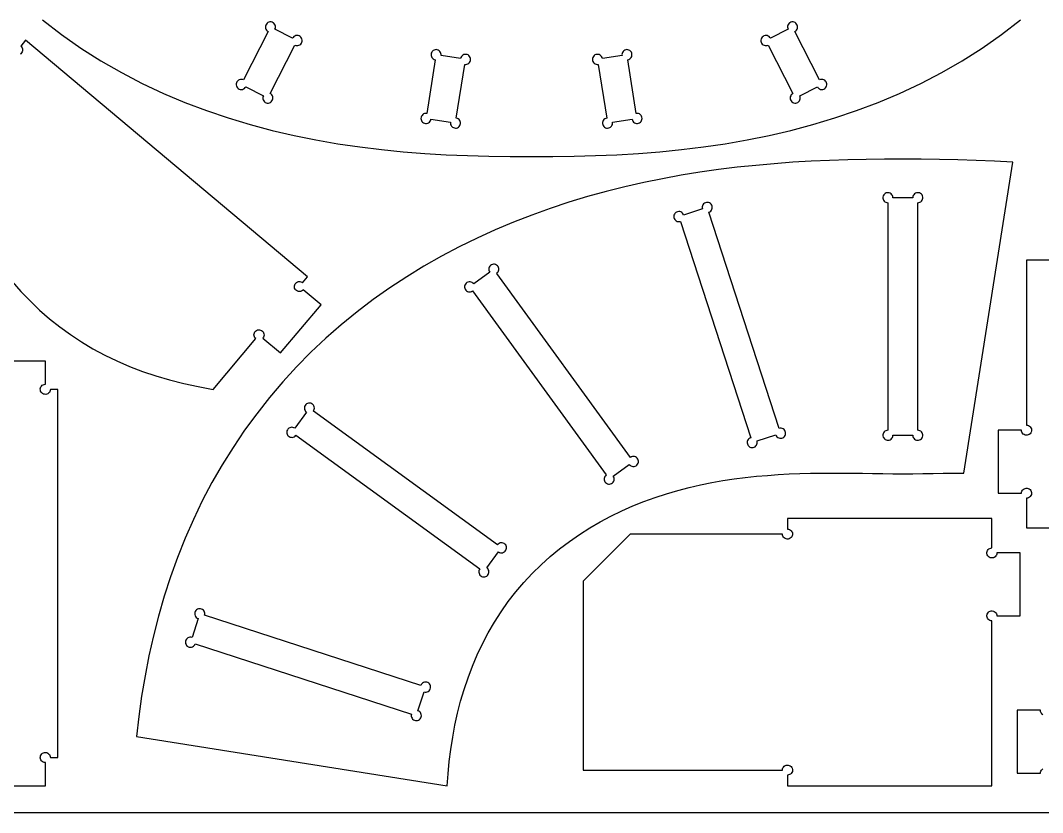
# Model space of a CAD drawing. Extents: x 0 to 2440, y -1470 to 1220.
# Drawn here: x 1023 to 1673, y 0 to 503 of the extents above; entities that cross this region are included whole.
import ezdxf

# ---------------------------------------------------------------- set-up
doc = ezdxf.new("R2010")
doc.units = 0
doc.layers.add('CUT', color=1, linetype='Continuous')
doc.layers.add('REFERENCE-SHEET', color=8, linetype='Continuous')

msp = doc.modelspace()

# ---------------------------------------------------------------- linework, layer by layer
at = {"layer": 'CUT'}
for points in [[(1037.19, 503.86), (1049.21, 494.58), (1061.6, 485.9), (1074.33, 477.82), (1087.35, 470.33), (1100.62, 463.43), (1114.09, 457.12), (1127.72, 451.36), (1141.48, 446.15), (1155.33, 441.47), (1169.24, 437.29), (1183.19, 433.58), (1197.15, 430.33), (1211.1, 427.51), (1225.02, 425.09), (1238.91, 423.05), (1252.75, 421.36), (1266.53, 419.99), (1280.26, 418.92), (1293.94, 418.12), (1307.56, 417.56), (1321.14, 417.21), (1334.68, 417.04), (1348.2, 417), (1361.72, 417.04), (1375.26, 417.21), (1388.84, 417.56), (1402.46, 418.12), (1416.14, 418.92), (1429.87, 419.99), (1443.65, 421.36), (1457.49, 423.05), (1471.38, 425.09), (1485.3, 427.51), (1499.25, 430.33), (1513.21, 433.58), (1527.16, 437.29), (1541.07, 441.47), (1554.92, 446.15), (1568.68, 451.36), (1582.31, 457.12), (1595.78, 463.43), (1609.05, 470.33), (1622.07, 477.82), (1634.8, 485.9), (1647.19, 494.58), (1659.21, 503.86)], [(1017.91, 337.64), (1023.47, 331.26), (1029.27, 325.18), (1035.32, 319.38), (1041.61, 313.88), (1048.15, 308.67), (1054.93, 303.76), (1061.96, 299.13), (1069.24, 294.8), (1076.76, 290.76), (1084.53, 287.02), (1092.54, 283.57), (1100.8, 280.41), (1109.3, 277.54), (1118.05, 274.97), (1127.05, 272.68), (1136.29, 270.7), (1145.77, 269), (1172.81, 301.23), (1172.34, 301.72), (1171.98, 302.3), (1171.75, 302.95), (1171.67, 303.63), (1171.73, 304.31), (1171.94, 304.96), (1172.28, 305.55), (1172.74, 306.06), (1173.29, 306.46), (1173.92, 306.73), (1174.59, 306.87), (1175.28, 306.85), (1175.94, 306.69), (1176.56, 306.4), (1177.1, 305.98), (1177.53, 305.45), (1177.85, 304.84), (1178.03, 304.18), (1178.07, 303.5), (1177.95, 302.82), (1177.7, 302.19), (1177.32, 301.62), (1188.66, 292.11), (1214.37, 322.75), (1203.03, 332.26), (1202.54, 331.79), (1201.96, 331.43), (1201.31, 331.2), (1200.63, 331.12), (1199.95, 331.18), (1199.3, 331.39), (1198.71, 331.73), (1198.2, 332.19), (1197.8, 332.74), (1197.53, 333.37), (1197.39, 334.04), (1197.41, 334.72), (1197.57, 335.39), (1197.86, 336.01), (1198.28, 336.55), (1198.81, 336.98), (1199.42, 337.3), (1200.08, 337.48), (1200.76, 337.51), (1201.43, 337.4), (1202.07, 337.15), (1202.64, 336.77), (1205.72, 340.45), (1026.47, 490.86), (1023.38, 487.18), (1023.86, 486.69), (1024.22, 486.11), (1024.44, 485.46), (1024.53, 484.78), (1024.46, 484.1), (1024.26, 483.45), (1023.92, 482.85), (1023.46, 482.35), (1022.91, 481.95)], [(1793, 351), (1663, 351), (1663, 246.2), (1663.68, 246.13), (1664.33, 245.91), (1664.92, 245.56), (1665.42, 245.1), (1665.81, 244.53), (1666.07, 243.9), (1666.19, 243.23), (1666.17, 242.54), (1666, 241.88), (1665.69, 241.27), (1665.26, 240.74), (1664.73, 240.31), (1664.12, 240), (1663.46, 239.83), (1662.77, 239.81), (1662.1, 239.93), (1661.47, 240.19), (1660.9, 240.58), (1660.44, 241.08), (1660.09, 241.67), (1659.87, 242.32), (1659.8, 243), (1645, 243), (1645, 203), (1659.8, 203), (1659.87, 203.68), (1660.09, 204.33), (1660.44, 204.92), (1660.9, 205.42), (1661.47, 205.81), (1662.1, 206.07), (1662.77, 206.19), (1663.46, 206.17), (1664.12, 206), (1664.73, 205.69), (1665.26, 205.26), (1665.69, 204.73), (1666, 204.12), (1666.17, 203.46), (1666.19, 202.77), (1666.07, 202.1), (1665.81, 201.47), (1665.42, 200.9), (1664.92, 200.44), (1664.33, 200.09), (1663.68, 199.87), (1663, 199.8), (1663, 181), (1793, 181)], [(999, 17), (1039, 17), (1039, 31.8), (1038.32, 31.87), (1037.67, 32.09), (1037.08, 32.44), (1036.58, 32.9), (1036.19, 33.47), (1035.93, 34.1), (1035.81, 34.77), (1035.83, 35.46), (1036, 36.12), (1036.31, 36.73), (1036.74, 37.26), (1037.27, 37.69), (1037.88, 38), (1038.54, 38.17), (1039.23, 38.19), (1039.9, 38.07), (1040.53, 37.81), (1041.1, 37.42), (1041.56, 36.92), (1041.91, 36.33), (1042.13, 35.68), (1042.2, 35), (1047, 35), (1047, 269), (1042.2, 269), (1042.13, 268.32), (1041.91, 267.67), (1041.56, 267.08), (1041.1, 266.58), (1040.53, 266.19), (1039.9, 265.93), (1039.23, 265.81), (1038.54, 265.83), (1037.88, 266), (1037.27, 266.31), (1036.74, 266.74), (1036.31, 267.27), (1036, 267.88), (1035.83, 268.54), (1035.81, 269.23), (1035.93, 269.9), (1036.19, 270.53), (1036.58, 271.1), (1037.08, 271.56), (1037.67, 271.91), (1038.32, 272.13), (1039, 272.2), (1039, 287), (999, 287)], [(1673.47, 62.19), (1672.9, 62.58), (1672.44, 63.08), (1672.09, 63.67), (1671.87, 64.32), (1671.8, 65), (1657, 65), (1657, 25), (1671.8, 25), (1671.87, 25.68), (1672.09, 26.33), (1672.44, 26.92), (1672.9, 27.42), (1673.47, 27.81)]]:
    msp.add_lwpolyline(points, dxfattribs=at)
for points in [[(1185.04, 497.86), (1185.29, 498.5), (1185.39, 499.18), (1185.35, 499.86), (1185.16, 500.52), (1184.83, 501.12), (1184.39, 501.64), (1183.84, 502.06), (1183.22, 502.35), (1182.56, 502.5), (1181.87, 502.5), (1181.2, 502.36), (1180.58, 502.08), (1180.03, 501.67), (1179.58, 501.16), (1179.24, 500.56), (1179.05, 499.91), (1178.99, 499.23), (1179.09, 498.55), (1179.32, 497.9), (1179.69, 497.33), (1180.17, 496.84), (1180.74, 496.47), (1165.03, 465.64), (1164.39, 465.88), (1163.72, 465.98), (1163.03, 465.94), (1162.37, 465.75), (1161.77, 465.43), (1161.25, 464.98), (1160.84, 464.44), (1160.55, 463.82), (1160.4, 463.15), (1160.39, 462.47), (1160.53, 461.8), (1160.81, 461.17), (1161.22, 460.62), (1161.73, 460.17), (1162.33, 459.84), (1162.99, 459.64), (1163.67, 459.59), (1164.35, 459.68), (1164.99, 459.91), (1165.57, 460.28), (1166.06, 460.76), (1166.43, 461.33), (1177.66, 455.61), (1177.41, 454.97), (1177.31, 454.3), (1177.35, 453.61), (1177.54, 452.96), (1177.87, 452.35), (1178.31, 451.83), (1178.85, 451.42), (1179.48, 451.13), (1180.14, 450.98), (1180.83, 450.98), (1181.5, 451.12), (1182.12, 451.4), (1182.67, 451.8), (1183.12, 452.32), (1183.46, 452.91), (1183.65, 453.57), (1183.71, 454.25), (1183.61, 454.93), (1183.38, 455.57), (1183.01, 456.15), (1182.53, 456.64), (1181.96, 457.01), (1197.67, 487.84), (1198.31, 487.6), (1198.98, 487.49), (1199.67, 487.54), (1200.32, 487.73), (1200.93, 488.05), (1201.45, 488.49), (1201.86, 489.04), (1202.15, 489.66), (1202.3, 490.33), (1202.31, 491.01), (1202.16, 491.68), (1201.88, 492.3), (1201.48, 492.85), (1200.96, 493.31), (1200.37, 493.64), (1199.71, 493.84), (1199.03, 493.89), (1198.35, 493.8), (1197.71, 493.56), (1197.13, 493.2), (1196.64, 492.72), (1196.27, 492.14)], [(1500.13, 492.14), (1499.76, 492.72), (1499.27, 493.2), (1498.69, 493.56), (1498.05, 493.8), (1497.37, 493.89), (1496.69, 493.84), (1496.03, 493.64), (1495.44, 493.31), (1494.92, 492.85), (1494.52, 492.3), (1494.24, 491.68), (1494.09, 491.01), (1494.1, 490.33), (1494.25, 489.66), (1494.54, 489.04), (1494.95, 488.49), (1495.47, 488.05), (1496.08, 487.73), (1496.73, 487.54), (1497.42, 487.49), (1498.09, 487.6), (1498.73, 487.84), (1514.44, 457.01), (1513.87, 456.64), (1513.39, 456.15), (1513.02, 455.57), (1512.79, 454.93), (1512.69, 454.25), (1512.75, 453.57), (1512.94, 452.91), (1513.28, 452.32), (1513.73, 451.8), (1514.28, 451.4), (1514.9, 451.12), (1515.57, 450.98), (1516.26, 450.98), (1516.92, 451.13), (1517.55, 451.42), (1518.09, 451.83), (1518.53, 452.35), (1518.86, 452.96), (1519.05, 453.61), (1519.09, 454.3), (1518.99, 454.97), (1518.74, 455.61), (1529.97, 461.33), (1530.34, 460.76), (1530.83, 460.28), (1531.41, 459.91), (1532.05, 459.68), (1532.73, 459.59), (1533.41, 459.64), (1534.07, 459.84), (1534.67, 460.17), (1535.18, 460.62), (1535.59, 461.17), (1535.87, 461.8), (1536.01, 462.47), (1536, 463.15), (1535.85, 463.82), (1535.56, 464.44), (1535.15, 464.98), (1534.63, 465.43), (1534.03, 465.75), (1533.37, 465.94), (1532.68, 465.98), (1532.01, 465.88), (1531.37, 465.64), (1515.66, 496.47), (1516.23, 496.84), (1516.71, 497.33), (1517.08, 497.9), (1517.31, 498.55), (1517.41, 499.23), (1517.35, 499.91), (1517.16, 500.56), (1516.82, 501.16), (1516.37, 501.67), (1515.82, 502.08), (1515.2, 502.36), (1514.53, 502.5), (1513.84, 502.5), (1513.18, 502.35), (1512.56, 502.06), (1512.01, 501.64), (1511.57, 501.12), (1511.24, 500.52), (1511.05, 499.86), (1511.01, 499.18), (1511.11, 498.5), (1511.36, 497.86)], [(1290.66, 481.2), (1290.7, 481.89), (1290.59, 482.56), (1290.33, 483.2), (1289.95, 483.76), (1289.46, 484.24), (1288.87, 484.59), (1288.23, 484.82), (1287.55, 484.9), (1286.87, 484.84), (1286.22, 484.63), (1285.62, 484.29), (1285.11, 483.83), (1284.72, 483.28), (1284.45, 482.65), (1284.31, 481.98), (1284.33, 481.29), (1284.49, 480.63), (1284.79, 480.01), (1285.21, 479.47), (1285.73, 479.04), (1286.34, 478.72), (1287, 478.54), (1281.59, 444.37), (1280.91, 444.4), (1280.23, 444.29), (1279.6, 444.04), (1279.03, 443.66), (1278.56, 443.16), (1278.2, 442.58), (1277.97, 441.93), (1277.89, 441.25), (1277.95, 440.57), (1278.16, 439.92), (1278.5, 439.33), (1278.96, 438.82), (1279.52, 438.42), (1280.14, 438.15), (1280.82, 438.02), (1281.5, 438.03), (1282.16, 438.19), (1282.78, 438.49), (1283.32, 438.91), (1283.76, 439.44), (1284.07, 440.05), (1284.25, 440.71), (1296.69, 438.74), (1296.66, 438.05), (1296.77, 437.38), (1297.03, 436.74), (1297.41, 436.17), (1297.9, 435.7), (1298.48, 435.34), (1299.13, 435.12), (1299.81, 435.04), (1300.49, 435.1), (1301.14, 435.31), (1301.74, 435.65), (1302.24, 436.11), (1302.64, 436.66), (1302.91, 437.29), (1303.04, 437.96), (1303.03, 438.65), (1302.87, 439.31), (1302.57, 439.93), (1302.15, 440.47), (1301.62, 440.9), (1301.02, 441.22), (1300.36, 441.4), (1305.77, 475.57), (1306.45, 475.54), (1307.13, 475.65), (1307.76, 475.9), (1308.33, 476.28), (1308.8, 476.78), (1309.16, 477.36), (1309.39, 478.01), (1309.47, 478.68), (1309.41, 479.37), (1309.2, 480.02), (1308.86, 480.61), (1308.4, 481.12), (1307.84, 481.52), (1307.21, 481.79), (1306.54, 481.92), (1305.86, 481.9), (1305.19, 481.74), (1304.58, 481.45), (1304.04, 481.03), (1303.6, 480.5), (1303.29, 479.89), (1303.11, 479.23)], [(1393.29, 479.23), (1393.11, 479.89), (1392.8, 480.5), (1392.36, 481.03), (1391.82, 481.45), (1391.21, 481.74), (1390.54, 481.9), (1389.86, 481.92), (1389.19, 481.79), (1388.56, 481.52), (1388, 481.12), (1387.54, 480.61), (1387.2, 480.02), (1386.99, 479.37), (1386.93, 478.68), (1387.01, 478.01), (1387.24, 477.36), (1387.6, 476.78), (1388.07, 476.28), (1388.64, 475.9), (1389.27, 475.65), (1389.95, 475.54), (1390.63, 475.57), (1396.04, 441.4), (1395.38, 441.22), (1394.78, 440.9), (1394.25, 440.47), (1393.83, 439.93), (1393.53, 439.31), (1393.37, 438.65), (1393.36, 437.96), (1393.49, 437.29), (1393.76, 436.66), (1394.16, 436.11), (1394.66, 435.65), (1395.26, 435.31), (1395.91, 435.1), (1396.59, 435.04), (1397.27, 435.12), (1397.92, 435.34), (1398.5, 435.7), (1398.99, 436.17), (1399.37, 436.74), (1399.63, 437.38), (1399.74, 438.05), (1399.71, 438.74), (1412.15, 440.71), (1412.33, 440.05), (1412.64, 439.44), (1413.08, 438.91), (1413.62, 438.49), (1414.24, 438.19), (1414.9, 438.03), (1415.58, 438.02), (1416.26, 438.15), (1416.88, 438.42), (1417.44, 438.82), (1417.9, 439.33), (1418.24, 439.92), (1418.45, 440.57), (1418.51, 441.25), (1418.43, 441.93), (1418.2, 442.58), (1417.84, 443.16), (1417.37, 443.66), (1416.8, 444.04), (1416.17, 444.29), (1415.49, 444.4), (1414.81, 444.37), (1409.4, 478.54), (1410.06, 478.72), (1410.67, 479.04), (1411.19, 479.47), (1411.61, 480.01), (1411.91, 480.63), (1412.07, 481.29), (1412.09, 481.98), (1411.95, 482.65), (1411.68, 483.28), (1411.29, 483.83), (1410.78, 484.29), (1410.18, 484.63), (1409.53, 484.84), (1408.85, 484.9), (1408.17, 484.82), (1407.53, 484.59), (1406.94, 484.24), (1406.45, 483.76), (1406.07, 483.2), (1405.81, 482.56), (1405.7, 481.89), (1405.74, 481.2)], [(1654.39, 413.3), (1642.66, 413.99), (1630.96, 414.52), (1619.28, 414.9), (1607.62, 415.14), (1595.98, 415.27), (1584.35, 415.3), (1572.72, 415.27), (1561.08, 415.14), (1549.42, 414.9), (1537.75, 414.52), (1526.04, 413.99), (1514.31, 413.3), (1502.55, 412.43), (1490.77, 411.37), (1478.95, 410.12), (1467.11, 408.65), (1455.24, 406.96), (1443.36, 405.03), (1431.46, 402.86), (1419.55, 400.43), (1407.63, 397.73), (1395.73, 394.75), (1383.84, 391.47), (1371.98, 387.9), (1360.16, 384.01), (1348.39, 379.8), (1336.68, 375.26), (1325.06, 370.37), (1313.54, 365.13), (1302.13, 359.54), (1290.86, 353.58), (1279.74, 347.26), (1268.8, 340.56), (1258.05, 333.49), (1247.51, 326.05), (1237.22, 318.23), (1227.18, 310.04), (1217.42, 301.49), (1207.95, 292.57), (1198.8, 283.31), (1189.99, 273.7), (1181.52, 263.77), (1173.43, 253.52), (1165.71, 242.97), (1158.39, 232.13), (1151.46, 221.03), (1144.95, 209.68), (1138.84, 198.09), (1133.16, 186.3), (1127.9, 174.33), (1123.05, 162.18), (1118.61, 149.88), (1114.59, 137.45), (1110.96, 124.91), (1107.73, 112.28), (1104.88, 99.57), (1102.39, 86.81), (1100.26, 73.99), (1098.47, 61.15), (1097, 48.29), (1294.54, 17), (1295.12, 24.7), (1295.89, 32.41), (1296.87, 40.12), (1298.06, 47.81), (1299.49, 55.48), (1301.17, 63.11), (1303.12, 70.69), (1305.33, 78.2), (1307.82, 85.64), (1310.6, 92.98), (1313.68, 100.2), (1317.05, 107.3), (1320.71, 114.24), (1324.67, 121.03), (1328.91, 127.63), (1333.45, 134.04), (1338.25, 140.24), (1343.33, 146.21), (1348.66, 151.95), (1354.23, 157.45), (1360.03, 162.68), (1366.04, 167.66), (1372.25, 172.37), (1378.64, 176.81), (1385.19, 180.97), (1391.87, 184.86), (1398.69, 188.48), (1405.6, 191.83), (1412.61, 194.91), (1419.69, 197.74), (1426.82, 200.31), (1433.99, 202.64), (1441.18, 204.73), (1448.39, 206.6), (1455.59, 208.25), (1462.78, 209.7), (1469.94, 210.96), (1477.08, 212.04), (1484.17, 212.95), (1491.22, 213.71), (1498.22, 214.33), (1505.16, 214.82), (1512.05, 215.19), (1518.87, 215.46), (1525.64, 215.64), (1532.35, 215.74), (1539, 215.78), (1545.6, 215.76), (1552.15, 215.7), (1558.65, 215.61), (1565.11, 215.51), (1571.55, 215.41), (1577.95, 215.33), (1584.35, 215.3), (1590.75, 215.33), (1597.15, 215.41), (1603.59, 215.51), (1610.05, 215.61), (1616.55, 215.7), (1623.1, 215.76)], [(1590.65, 239.8), (1590.72, 239.12), (1590.94, 238.47), (1591.29, 237.88), (1591.75, 237.38), (1592.32, 236.99), (1592.95, 236.73), (1593.62, 236.61), (1594.31, 236.63), (1594.97, 236.8), (1595.58, 237.11), (1596.11, 237.54), (1596.54, 238.07), (1596.85, 238.68), (1597.02, 239.34), (1597.04, 240.03), (1596.92, 240.7), (1596.66, 241.33), (1596.27, 241.89), (1595.77, 242.36), (1595.18, 242.71), (1594.53, 242.93), (1593.85, 243), (1593.85, 387.6), (1594.53, 387.67), (1595.18, 387.89), (1595.77, 388.24), (1596.27, 388.7), (1596.66, 389.26), (1596.92, 389.9), (1597.04, 390.57), (1597.02, 391.25), (1596.85, 391.92), (1596.54, 392.53), (1596.11, 393.06), (1595.58, 393.49), (1594.97, 393.8), (1594.31, 393.97), (1593.62, 393.99), (1592.95, 393.87), (1592.32, 393.61), (1591.75, 393.22), (1591.29, 392.72), (1590.94, 392.13), (1590.72, 391.48), (1590.65, 390.8), (1578.05, 390.8), (1577.98, 391.48), (1577.76, 392.13), (1577.41, 392.72), (1576.95, 393.22), (1576.38, 393.61), (1575.75, 393.87), (1575.08, 393.99), (1574.39, 393.97), (1573.73, 393.8), (1573.12, 393.49), (1572.59, 393.06), (1572.16, 392.53), (1571.85, 391.92), (1571.68, 391.25), (1571.66, 390.57), (1571.78, 389.9), (1572.04, 389.26), (1572.43, 388.7), (1572.93, 388.24), (1573.52, 387.89), (1574.17, 387.67), (1574.85, 387.6), (1574.85, 243), (1574.17, 242.93), (1573.52, 242.71), (1572.93, 242.36), (1572.43, 241.89), (1572.04, 241.33), (1571.78, 240.7), (1571.66, 240.03), (1571.68, 239.34), (1571.85, 238.68), (1572.16, 238.07), (1572.59, 237.54), (1573.12, 237.11), (1573.73, 236.8), (1574.39, 236.63), (1575.08, 236.61), (1575.75, 236.73), (1576.38, 236.99), (1576.95, 237.38), (1577.41, 237.88), (1577.76, 238.47), (1577.98, 239.12), (1578.05, 239.8)], [(1503.58, 240.07), (1503.86, 239.44), (1504.27, 238.89), (1504.78, 238.44), (1505.38, 238.11), (1506.03, 237.91), (1506.72, 237.86), (1507.39, 237.95), (1508.04, 238.18), (1508.61, 238.55), (1509.1, 239.03), (1509.48, 239.6), (1509.72, 240.24), (1509.82, 240.92), (1509.78, 241.6), (1509.59, 242.26), (1509.27, 242.86), (1508.82, 243.38), (1508.28, 243.8), (1507.66, 244.09), (1506.99, 244.24), (1506.31, 244.24), (1505.64, 244.1), (1460.95, 381.62), (1461.58, 381.9), (1462.13, 382.31), (1462.58, 382.82), (1462.91, 383.42), (1463.11, 384.08), (1463.16, 384.76), (1463.07, 385.44), (1462.83, 386.08), (1462.47, 386.66), (1461.99, 387.14), (1461.42, 387.52), (1460.78, 387.76), (1460.1, 387.86), (1459.42, 387.82), (1458.76, 387.63), (1458.16, 387.31), (1457.64, 386.86), (1457.22, 386.32), (1456.93, 385.7), (1456.78, 385.03), (1456.78, 384.35), (1456.92, 383.68), (1444.94, 379.78), (1444.66, 380.41), (1444.25, 380.96), (1443.74, 381.41), (1443.14, 381.74), (1442.48, 381.94), (1441.8, 381.99), (1441.12, 381.9), (1440.48, 381.67), (1439.9, 381.3), (1439.42, 380.82), (1439.04, 380.25), (1438.8, 379.61), (1438.7, 378.93), (1438.74, 378.25), (1438.93, 377.59), (1439.25, 376.99), (1439.7, 376.47), (1440.24, 376.05), (1440.86, 375.77), (1441.53, 375.62), (1442.21, 375.61), (1442.88, 375.75), (1487.57, 238.23), (1486.94, 237.95), (1486.39, 237.54), (1485.94, 237.03), (1485.61, 236.43), (1485.41, 235.78), (1485.36, 235.09), (1485.45, 234.42), (1485.68, 233.77), (1486.05, 233.2), (1486.53, 232.71), (1487.1, 232.33), (1487.74, 232.09), (1488.42, 231.99), (1489.1, 232.03), (1489.76, 232.22), (1490.36, 232.54), (1490.88, 232.99), (1491.29, 233.53), (1491.58, 234.15), (1491.73, 234.82), (1491.74, 235.5), (1491.6, 236.17)], [(1410.38, 221.26), (1410.84, 220.75), (1411.4, 220.36), (1412.03, 220.08), (1412.7, 219.95), (1413.38, 219.97), (1414.05, 220.13), (1414.66, 220.43), (1415.2, 220.85), (1415.64, 221.37), (1415.95, 221.98), (1416.13, 222.64), (1416.17, 223.32), (1416.06, 224), (1415.8, 224.64), (1415.42, 225.2), (1414.93, 225.68), (1414.34, 226.03), (1413.7, 226.26), (1413.02, 226.34), (1412.34, 226.28), (1411.68, 226.07), (1411.09, 225.73), (1326.1, 342.71), (1326.61, 343.17), (1327, 343.73), (1327.27, 344.36), (1327.41, 345.03), (1327.39, 345.71), (1327.23, 346.38), (1326.93, 346.99), (1326.51, 347.53), (1325.99, 347.97), (1325.38, 348.29), (1324.72, 348.46), (1324.03, 348.5), (1323.36, 348.39), (1322.72, 348.13), (1322.16, 347.75), (1321.68, 347.26), (1321.33, 346.67), (1321.1, 346.03), (1321.02, 345.35), (1321.08, 344.67), (1321.29, 344.02), (1321.63, 343.42), (1311.43, 336.02), (1310.98, 336.52), (1310.42, 336.92), (1309.79, 337.19), (1309.12, 337.32), (1308.44, 337.31), (1307.77, 337.15), (1307.15, 336.85), (1306.62, 336.43), (1306.18, 335.9), (1305.86, 335.3), (1305.68, 334.64), (1305.65, 333.95), (1305.76, 333.28), (1306.02, 332.64), (1306.4, 332.07), (1306.89, 331.6), (1307.47, 331.24), (1308.12, 331.02), (1308.8, 330.94), (1309.48, 331), (1310.13, 331.21), (1310.73, 331.55), (1395.72, 214.56), (1395.21, 214.1), (1394.81, 213.55), (1394.54, 212.92), (1394.41, 212.25), (1394.43, 211.56), (1394.59, 210.9), (1394.88, 210.28), (1395.31, 209.74), (1395.83, 209.31), (1396.44, 208.99), (1397.1, 208.81), (1397.78, 208.78), (1398.46, 208.89), (1399.09, 209.14), (1399.66, 209.53), (1400.14, 210.02), (1400.49, 210.6), (1400.72, 211.25), (1400.8, 211.93), (1400.74, 212.61), (1400.53, 213.26), (1400.19, 213.85)], [(1327.21, 165.71), (1327.8, 165.37), (1328.46, 165.16), (1329.14, 165.1), (1329.82, 165.18), (1330.46, 165.41), (1331.05, 165.76), (1331.54, 166.24), (1331.92, 166.8), (1332.17, 167.44), (1332.29, 168.11), (1332.25, 168.8), (1332.07, 169.46), (1331.76, 170.07), (1331.32, 170.59), (1330.78, 171.01), (1330.17, 171.31), (1329.5, 171.47), (1328.82, 171.49), (1328.15, 171.35), (1327.52, 171.08), (1326.96, 170.69), (1326.5, 170.18), (1209.52, 255.17), (1209.86, 255.77), (1210.07, 256.42), (1210.13, 257.1), (1210.05, 257.78), (1209.82, 258.42), (1209.46, 259.01), (1208.99, 259.5), (1208.42, 259.88), (1207.79, 260.14), (1207.11, 260.25), (1206.43, 260.21), (1205.77, 260.03), (1205.16, 259.72), (1204.63, 259.28), (1204.21, 258.74), (1203.92, 258.13), (1203.76, 257.46), (1203.74, 256.78), (1203.87, 256.11), (1204.14, 255.48), (1204.54, 254.92), (1205.05, 254.46), (1197.64, 244.27), (1197.05, 244.61), (1196.4, 244.82), (1195.72, 244.88), (1195.04, 244.8), (1194.39, 244.57), (1193.81, 244.22), (1193.31, 243.74), (1192.93, 243.18), (1192.68, 242.54), (1192.57, 241.86), (1192.6, 241.18), (1192.78, 240.52), (1193.09, 239.91), (1193.53, 239.39), (1194.07, 238.97), (1194.69, 238.67), (1195.35, 238.51), (1196.04, 238.49), (1196.71, 238.62), (1197.34, 238.9), (1197.89, 239.29), (1198.35, 239.8), (1315.33, 154.81), (1314.99, 154.21), (1314.79, 153.56), (1314.72, 152.88), (1314.81, 152.2), (1315.03, 151.56), (1315.39, 150.97), (1315.86, 150.48), (1316.43, 150.1), (1317.07, 149.84), (1317.74, 149.73), (1318.42, 149.77), (1319.08, 149.94), (1319.69, 150.26), (1320.22, 150.7), (1320.64, 151.23), (1320.94, 151.85), (1321.1, 152.52), (1321.11, 153.2), (1320.98, 153.87), (1320.71, 154.5), (1320.31, 155.06), (1319.8, 155.51)], [(1641, 17), (1641, 121.8), (1640.32, 121.87), (1639.67, 122.09), (1639.08, 122.44), (1638.58, 122.9), (1638.19, 123.47), (1637.93, 124.1), (1637.81, 124.77), (1637.83, 125.46), (1638, 126.12), (1638.31, 126.73), (1638.74, 127.26), (1639.27, 127.69), (1639.88, 128), (1640.54, 128.17), (1641.23, 128.19), (1641.9, 128.07), (1642.53, 127.81), (1643.1, 127.42), (1643.56, 126.92), (1643.91, 126.33), (1644.13, 125.68), (1644.2, 125), (1659, 125), (1659, 165), (1644.2, 165), (1644.13, 164.32), (1643.91, 163.67), (1643.56, 163.08), (1643.1, 162.58), (1642.53, 162.19), (1641.9, 161.93), (1641.23, 161.81), (1640.54, 161.83), (1639.88, 162), (1639.27, 162.31), (1638.74, 162.74), (1638.31, 163.27), (1638, 163.88), (1637.83, 164.54), (1637.81, 165.23), (1637.93, 165.9), (1638.19, 166.53), (1638.58, 167.1), (1639.08, 167.56), (1639.67, 167.91), (1640.32, 168.13), (1641, 168.2), (1641, 187), (1511, 187), (1511, 180.2), (1511.68, 180.13), (1512.33, 179.91), (1512.92, 179.56), (1513.42, 179.1), (1513.81, 178.53), (1514.07, 177.9), (1514.19, 177.23), (1514.17, 176.54), (1514, 175.88), (1513.69, 175.27), (1513.26, 174.74), (1512.73, 174.31), (1512.12, 174), (1511.46, 173.83), (1510.77, 173.81), (1510.1, 173.93), (1509.47, 174.19), (1508.9, 174.58), (1508.44, 175.08), (1508.09, 175.67), (1507.87, 176.32), (1507.8, 177), (1411, 177), (1381, 147), (1381, 27), (1507.8, 27), (1507.87, 27.68), (1508.09, 28.33), (1508.44, 28.92), (1508.9, 29.42), (1509.47, 29.81), (1510.1, 30.07), (1510.77, 30.19), (1511.46, 30.17), (1512.12, 30), (1512.73, 29.69), (1513.26, 29.26), (1513.69, 28.73), (1514, 28.12), (1514.17, 27.46), (1514.19, 26.77), (1514.07, 26.1), (1513.81, 25.47), (1513.42, 24.9), (1512.92, 24.44), (1512.33, 24.09), (1511.68, 23.87), (1511, 23.8), (1511, 17)], [(1279.82, 76.67), (1280.49, 76.53), (1281.17, 76.53), (1281.84, 76.68), (1282.46, 76.97), (1283.01, 77.39), (1283.45, 77.91), (1283.77, 78.51), (1283.96, 79.17), (1284.01, 79.85), (1283.9, 80.53), (1283.66, 81.17), (1283.29, 81.74), (1282.8, 82.22), (1282.22, 82.59), (1281.58, 82.82), (1280.9, 82.91), (1280.22, 82.86), (1279.56, 82.66), (1278.96, 82.33), (1278.45, 81.88), (1278.04, 81.33), (1277.76, 80.7), (1140.24, 125.39), (1140.38, 126.06), (1140.38, 126.74), (1140.23, 127.41), (1139.94, 128.03), (1139.53, 128.57), (1139, 129.02), (1138.4, 129.34), (1137.74, 129.53), (1137.06, 129.57), (1136.39, 129.47), (1135.75, 129.23), (1135.17, 128.85), (1134.69, 128.37), (1134.33, 127.79), (1134.09, 127.14), (1134, 126.47), (1134.05, 125.78), (1134.25, 125.13), (1134.58, 124.53), (1135.03, 124.02), (1135.59, 123.61), (1136.21, 123.33), (1132.32, 111.35), (1131.65, 111.49), (1130.96, 111.48), (1130.3, 111.33), (1129.67, 111.05), (1129.13, 110.63), (1128.69, 110.11), (1128.36, 109.51), (1128.17, 108.85), (1128.13, 108.17), (1128.23, 107.49), (1128.48, 106.85), (1128.85, 106.28), (1129.34, 105.8), (1129.92, 105.43), (1130.56, 105.2), (1131.24, 105.11), (1131.92, 105.16), (1132.57, 105.36), (1133.17, 105.69), (1133.68, 106.14), (1134.09, 106.69), (1134.37, 107.32), (1271.89, 62.63), (1271.75, 61.96), (1271.76, 61.28), (1271.91, 60.61), (1272.2, 59.99), (1272.61, 59.45), (1273.13, 59), (1273.73, 58.68), (1274.39, 58.49), (1275.07, 58.45), (1275.75, 58.55), (1276.39, 58.79), (1276.96, 59.17), (1277.44, 59.65), (1277.81, 60.23), (1278.04, 60.87), (1278.14, 61.55), (1278.08, 62.23), (1277.88, 62.89), (1277.55, 63.49), (1277.1, 64), (1276.55, 64.41), (1275.93, 64.69)]]:
    msp.add_lwpolyline(points, close=True, dxfattribs=at)
at = {"layer": 'REFERENCE-SHEET'}
msp.add_lwpolyline([(0, 0), (2440, 0), (2440, 1220), (0, 1220)], close=True, dxfattribs=at)

doc.saveas('drawing.dxf')
